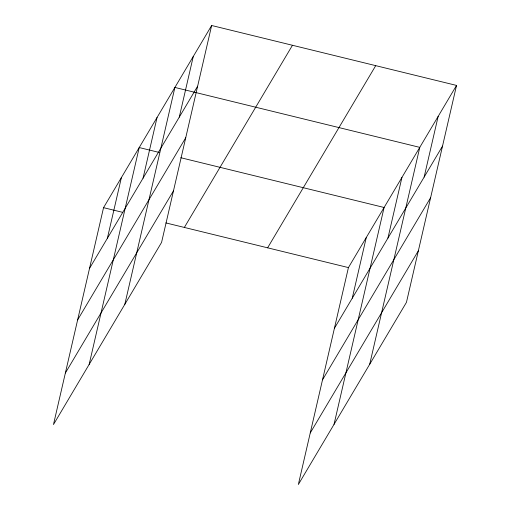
<?xml version="1.0" encoding="UTF-8"?>
<svg xmlns="http://www.w3.org/2000/svg" width="510" height="510" viewBox="0 0 510 510"><rect width="100%" height="100%" fill="white"/><g stroke="black" fill="none" stroke-linecap="round" stroke-linejoin="round"><path stroke-width="0.76" d="M211.65 25.5L103.543 207.666L53.467 424.575L161.574 242.403L211.65 25.5L456.533 85.425L406.457 302.334L298.35 484.5L348.426 267.597L456.533 85.425M107.374 238.297L121.38 177.608M89.142 364.459L139.217 147.549L159.228 152.452M143.049 178.181L157.054 117.498M124.816 304.342L174.898 87.439L419.775 147.364L369.699 364.267M179.265 117.153L193.271 56.47M352.251 298.222L366.263 237.539M334.024 424.384L384.1 207.481L180.782 157.724M387.925 238.106L401.937 177.423M424.142 177.078L438.154 116.395M89.537 268.349L197.644 86.184M77.635 319.904L185.742 137.738M65.369 373.02L173.476 190.855M184.352 227.441L292.459 45.275M267.616 247.822L375.723 65.65M334.413 328.281L442.521 146.115M322.511 379.835L430.618 197.663M310.252 432.945L418.359 250.78M103.543 207.666L122.782 212.377M165.884 222.921L348.426 267.597"/></g></svg>
